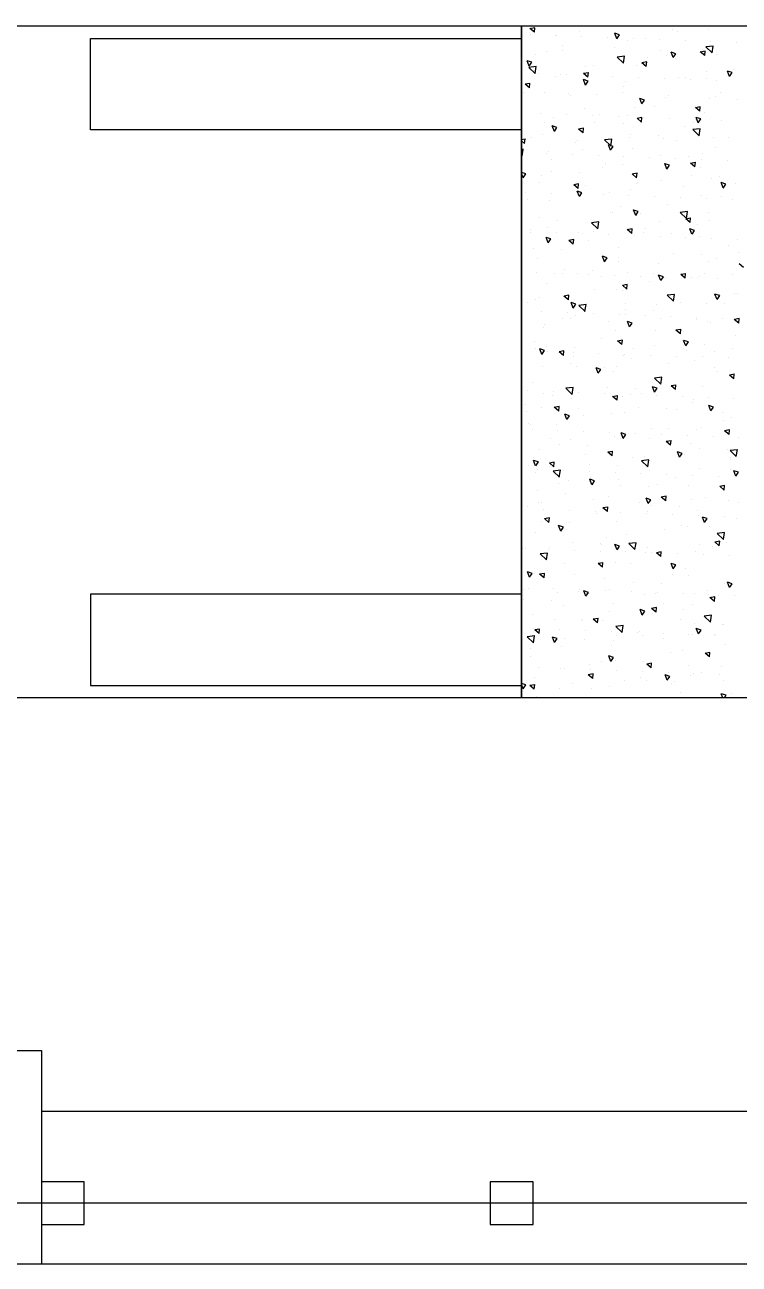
# Model space of a CAD drawing. Header units: metres. Extents: x 529718 to 530172, y 2673462 to 2673812.
# Drawn here: x 529938.264 to 529939.432, y 2673638.253 to 2673640.282 of the extents above; entities that cross this region are included whole.
import ezdxf

# ---------------------------------------------------------------- set-up
doc = ezdxf.new("R2010")
doc.units = ezdxf.units.M
doc.linetypes.add('PHANTOM', pattern=[63.5, 31.75, -6.35, 6.35, -6.35, 6.35, -6.35])
doc.layers.add('IDT', color=7, linetype='Continuous')

# ---------------------------------------------------------------- blocks, each defined once
blk = doc.blocks.new('IDT')
at = {"layer": 'IDT', "color": 8}
for p, q in [((25.902, 18.4101), (29.552, 18.4101)), ((29.552, 18.0601), (29.552, 18.4101)), ((29.552, 18.4101), (29.902, 18.4101)), ((28.7481, 18.3453), (28.7481, 18.2753)), ((28.8181, 18.3453), (28.7481, 18.3453)), ((28.8181, 18.2753), (28.8181, 18.3453)), ((29.4822, 18.3453), (29.4822, 18.2753)), ((29.5522, 18.3453), (29.4822, 18.3453)), ((29.5522, 18.2753), (29.5522, 18.3453)), ((28.7481, 18.2753), (28.8181, 18.2753)), ((29.4822, 18.2753), (29.5522, 18.2753)), ((25.902, 18.1601), (29.552, 18.1601)), ((29.902, 18.0601), (29.552, 18.0601)), ((27.267, 17.4829), (28.767, 17.4829)), ((28.767, 17.4829), (28.767, 16.3829)), ((28.767, 16.3829), (27.267, 16.3829))]:
    blk.add_line(p, q, dxfattribs=at)
at = {"layer": 'IDT', "color": 8, "linetype": 'PHANTOM', "ltscale": 0.25}
blk.add_line((25.6331, 18.3103), (33.7831, 18.3103), dxfattribs=at)
at = {"layer": 'IDT', "color": 8, "linetype": 'Continuous'}
for p, q in [((28.4233, 17.4754), (28.4233, 17.4754)), ((28.4352, 17.4829), (28.4325, 17.4788)), ((28.4325, 17.4788), (28.4401, 17.4762)), ((28.4376, 17.4829), (28.4402, 17.4762)), ((28.5074, 17.4739), (28.5074, 17.4739)), ((28.7423, 17.4815), (28.7423, 17.4815)), ((28.755, 17.4827), (28.755, 17.4827)), ((28.4374, 17.4548), (28.4374, 17.4548)), ((28.5171, 17.4566), (28.5171, 17.4566)), ((28.5224, 17.4597), (28.5224, 17.4597)), ((28.5288, 17.4542), (28.5246, 17.4479)), ((28.5289, 17.4542), (28.5323, 17.4453)), ((28.563, 17.455), (28.563, 17.455)), ((28.5982, 17.4545), (28.5982, 17.4545)), ((28.6227, 17.4649), (28.6227, 17.4649)), ((28.6505, 17.4514), (28.6499, 17.4438)), ((28.6505, 17.4514), (28.6578, 17.4453)), ((28.6527, 17.4684), (28.6527, 17.4684)), ((28.6832, 17.4593), (28.6832, 17.4593)), ((28.7046, 17.467), (28.7046, 17.467)), ((28.7461, 17.469), (28.7454, 17.4614)), ((28.7454, 17.4616), (28.7533, 17.463)), ((28.7461, 17.469), (28.7534, 17.4629)), ((28.7465, 17.4497), (28.7465, 17.4497)), ((28.759, 17.4541), (28.759, 17.4541)), ((28.7641, 17.4682), (28.7599, 17.4619)), ((28.7599, 17.4619), (28.767, 17.4595)), ((28.7642, 17.4682), (28.767, 17.4608)), ((28.44, 17.4314), (28.44, 17.4314)), ((28.4428, 17.4442), (28.4428, 17.4442)), ((28.4734, 17.442), (28.4734, 17.442)), ((28.4851, 17.4426), (28.4851, 17.4426)), ((28.4903, 17.4471), (28.4903, 17.4471)), ((28.4945, 17.4293), (28.4945, 17.4293)), ((28.5246, 17.4479), (28.5322, 17.4453)), ((28.5274, 17.4411), (28.5274, 17.4411)), ((28.555, 17.4338), (28.5543, 17.4262)), ((28.555, 17.4338), (28.5623, 17.4276)), ((28.5696, 17.4395), (28.5696, 17.4395)), ((28.5723, 17.4492), (28.5723, 17.4492)), ((28.6119, 17.438), (28.6119, 17.438)), ((28.6498, 17.4439), (28.6578, 17.4454)), ((28.6542, 17.4364), (28.6542, 17.4364)), ((28.6965, 17.4349), (28.6965, 17.4349)), ((28.7028, 17.435), (28.7028, 17.435)), ((28.7388, 17.4334), (28.7388, 17.4334)), ((28.4595, 17.4161), (28.4588, 17.4086)), ((28.4588, 17.4087), (28.4667, 17.4102)), ((28.4595, 17.4161), (28.4668, 17.41)), ((28.5543, 17.4263), (28.5623, 17.4278)), ((28.5672, 17.4232), (28.5672, 17.4232)), ((28.6131, 17.4216), (28.6131, 17.4216)), ((28.6209, 17.4233), (28.6167, 17.417)), ((28.6167, 17.417), (28.6243, 17.4144)), ((28.621, 17.4233), (28.6244, 17.4144)), ((28.6369, 17.4239), (28.6369, 17.4239)), ((28.6553, 17.4289), (28.6553, 17.4289)), ((28.7521, 17.4149), (28.7521, 17.4149)), ((28.4338, 17.3952), (28.4338, 17.3952)), ((28.5045, 17.4061), (28.5045, 17.4061)), ((28.5235, 17.4085), (28.5235, 17.4085)), ((28.6173, 17.3898), (28.6173, 17.3898)), ((28.6198, 17.3971), (28.6198, 17.3971)), ((28.7017, 17.3992), (28.7017, 17.3992)), ((28.713, 17.3924), (28.7088, 17.3861)), ((28.7131, 17.3924), (28.7165, 17.3835)), ((28.7472, 17.3928), (28.7455, 17.3815)), ((28.7472, 17.3928), (28.7575, 17.3829)), ((28.7528, 17.4016), (28.7528, 17.4016)), ((28.4501, 17.3808), (28.4501, 17.3808)), ((28.4509, 17.38), (28.4509, 17.38)), ((28.4777, 17.3784), (28.4734, 17.3721)), ((28.4734, 17.3721), (28.4811, 17.3695)), ((28.4777, 17.3784), (28.4812, 17.3695)), ((28.4875, 17.3793), (28.4875, 17.3793)), ((28.4932, 17.3785), (28.4932, 17.3785)), ((28.5351, 17.3856), (28.5351, 17.3856)), ((28.5355, 17.3769), (28.5355, 17.3769)), ((28.5694, 17.3814), (28.5694, 17.3814)), ((28.5736, 17.3751), (28.5736, 17.3751)), ((28.5778, 17.3754), (28.5778, 17.3754)), ((28.6025, 17.376), (28.6008, 17.3647)), ((28.6025, 17.3759), (28.6128, 17.366)), ((28.6109, 17.3804), (28.6109, 17.3804)), ((28.62, 17.3738), (28.62, 17.3738)), ((28.6623, 17.3723), (28.6623, 17.3723)), ((28.6632, 17.3882), (28.6632, 17.3882)), ((28.6959, 17.3853), (28.6959, 17.3853)), ((28.7046, 17.3708), (28.7046, 17.3708)), ((28.7088, 17.3861), (28.7164, 17.3835)), ((28.7381, 17.3779), (28.7374, 17.3703)), ((28.7374, 17.3705), (28.7454, 17.3719)), ((28.7381, 17.3779), (28.7454, 17.3718)), ((28.7454, 17.3815), (28.7575, 17.3829)), ((28.7469, 17.3692), (28.7469, 17.3692)), ((28.7663, 17.3739), (28.7663, 17.3739)), ((28.4371, 17.3636), (28.4371, 17.3636)), ((28.438, 17.3634), (28.438, 17.3634)), ((28.4578, 17.3591), (28.456, 17.3478)), ((28.456, 17.3478), (28.468, 17.3492)), ((28.4577, 17.3591), (28.468, 17.3492)), ((28.4839, 17.3617), (28.4839, 17.3617)), ((28.5072, 17.3552), (28.5072, 17.3552)), ((28.6007, 17.3647), (28.6128, 17.3661)), ((28.634, 17.3561), (28.634, 17.3561)), ((28.6426, 17.3603), (28.6419, 17.3527)), ((28.6419, 17.3529), (28.6498, 17.3543)), ((28.6426, 17.3603), (28.6499, 17.3542)), ((28.6674, 17.3564), (28.6674, 17.3564)), ((28.6681, 17.3548), (28.6681, 17.3548)), ((28.7133, 17.3548), (28.7133, 17.3548)), ((28.4881, 17.33), (28.4881, 17.33)), ((28.5017, 17.3383), (28.5017, 17.3383)), ((28.534, 17.3283), (28.534, 17.3283)), ((28.5463, 17.3352), (28.5543, 17.3367)), ((28.547, 17.3427), (28.5464, 17.3351)), ((28.547, 17.3427), (28.5543, 17.3365)), ((28.5698, 17.3475), (28.5655, 17.3412)), ((28.5655, 17.3412), (28.5732, 17.3386)), ((28.5698, 17.3475), (28.5732, 17.3386)), ((28.6169, 17.3293), (28.6169, 17.3293)), ((28.6236, 17.3417), (28.6236, 17.3417)), ((28.6989, 17.3314), (28.6989, 17.3314)), ((28.7492, 17.3471), (28.7492, 17.3471)), ((28.4182, 17.3156), (28.4182, 17.3156)), ((28.4444, 17.3153), (28.4444, 17.3153)), ((28.4515, 17.3251), (28.4508, 17.3175)), ((28.4508, 17.3176), (28.4588, 17.3191)), ((28.4515, 17.3251), (28.4588, 17.3189)), ((28.4605, 17.3141), (28.4605, 17.3141)), ((28.4846, 17.3115), (28.4846, 17.3115)), ((28.5027, 17.3125), (28.5027, 17.3125)), ((28.545, 17.311), (28.545, 17.311)), ((28.5478, 17.3116), (28.5478, 17.3116)), ((28.5666, 17.3136), (28.5666, 17.3136)), ((28.5873, 17.3094), (28.5873, 17.3094)), ((28.6296, 17.3079), (28.6296, 17.3079)), ((28.6619, 17.3166), (28.6576, 17.3103)), ((28.6576, 17.3103), (28.6653, 17.3077)), ((28.6619, 17.3166), (28.6653, 17.3077)), ((28.6737, 17.3083), (28.6737, 17.3083)), ((28.7087, 17.3112), (28.7087, 17.3112)), ((28.7175, 17.323), (28.7175, 17.323)), ((28.7634, 17.3214), (28.7634, 17.3214)), ((28.4266, 17.3026), (28.4223, 17.2963)), ((28.4223, 17.2963), (28.43, 17.2937)), ((28.4266, 17.3026), (28.43, 17.2937)), ((28.4343, 17.2958), (28.4343, 17.2958)), ((28.4628, 17.3067), (28.4628, 17.3067)), ((28.5382, 17.2965), (28.5382, 17.2965)), ((28.5841, 17.2949), (28.5841, 17.2949)), ((28.6236, 17.3063), (28.6236, 17.3063)), ((28.6311, 17.2883), (28.6311, 17.2883)), ((28.6718, 17.3063), (28.6718, 17.3063)), ((28.7141, 17.3048), (28.7141, 17.3048)), ((28.7564, 17.3032), (28.7564, 17.3032)), ((28.7634, 17.3061), (28.7634, 17.3061)), ((28.4945, 17.2819), (28.4945, 17.2819)), ((28.4988, 17.2705), (28.4988, 17.2705)), ((28.5187, 17.2717), (28.5144, 17.2654)), ((28.5187, 17.2717), (28.5221, 17.2628)), ((28.52, 17.2811), (28.52, 17.2811)), ((28.6346, 17.2692), (28.6339, 17.2616)), ((28.6346, 17.2692), (28.6419, 17.2631)), ((28.6808, 17.2808), (28.6808, 17.2808)), ((28.7238, 17.2749), (28.7238, 17.2749)), ((28.7294, 17.2794), (28.7374, 17.2808)), ((28.7301, 17.2868), (28.7295, 17.2792)), ((28.7301, 17.2868), (28.7374, 17.2807)), ((28.7464, 17.2793), (28.7464, 17.2793)), ((28.754, 17.2857), (28.7497, 17.2794)), ((28.7497, 17.2794), (28.7574, 17.2768)), ((28.754, 17.2857), (28.7574, 17.2768)), ((28.4271, 17.2504), (28.4271, 17.2504)), ((28.4694, 17.2488), (28.4694, 17.2488)), ((28.5117, 17.2473), (28.5117, 17.2473)), ((28.5144, 17.2654), (28.5221, 17.2628)), ((28.5391, 17.2516), (28.5384, 17.244)), ((28.5391, 17.2516), (28.5464, 17.2455)), ((28.5445, 17.2484), (28.5445, 17.2484)), ((28.5883, 17.2631), (28.5883, 17.2631)), ((28.6141, 17.2615), (28.6141, 17.2615)), ((28.6339, 17.2618), (28.6419, 17.2632)), ((28.6342, 17.2615), (28.6342, 17.2615)), ((28.696, 17.2636), (28.696, 17.2636)), ((28.7244, 17.246), (28.7365, 17.2474)), ((28.7262, 17.2573), (28.7245, 17.246)), ((28.7262, 17.2572), (28.7365, 17.2473)), ((28.4314, 17.228), (28.4314, 17.228)), ((28.4428, 17.2265), (28.4508, 17.228)), ((28.4435, 17.234), (28.4429, 17.2264)), ((28.4435, 17.234), (28.4508, 17.2278)), ((28.4549, 17.2351), (28.4549, 17.2351)), ((28.4755, 17.2326), (28.4755, 17.2326)), ((28.4817, 17.2437), (28.4817, 17.2437)), ((28.5384, 17.2441), (28.5463, 17.2456)), ((28.554, 17.2458), (28.554, 17.2458)), ((28.5606, 17.2375), (28.5606, 17.2375)), ((28.5637, 17.2458), (28.5637, 17.2458)), ((28.5815, 17.2404), (28.5797, 17.2291)), ((28.5797, 17.2291), (28.5917, 17.2305)), ((28.5814, 17.2404), (28.5917, 17.2305)), ((28.5962, 17.2442), (28.5962, 17.2442)), ((28.6107, 17.2408), (28.6065, 17.2345)), ((28.6065, 17.2345), (28.6142, 17.2319)), ((28.6108, 17.2408), (28.6142, 17.2319)), ((28.6363, 17.2323), (28.6363, 17.2323)), ((28.6384, 17.2297), (28.6384, 17.2297)), ((28.6385, 17.2427), (28.6385, 17.2427)), ((28.6808, 17.2411), (28.6808, 17.2411)), ((28.6843, 17.2281), (28.6843, 17.2281)), ((28.7214, 17.2371), (28.7214, 17.2371)), ((28.7231, 17.2396), (28.7231, 17.2396)), ((28.7606, 17.2383), (28.7606, 17.2383)), ((28.7653, 17.238), (28.7653, 17.238)), ((28.4349, 17.2123), (28.447, 17.2137)), ((28.4367, 17.2236), (28.435, 17.2123)), ((28.4367, 17.2236), (28.447, 17.2137)), ((28.5327, 17.2071), (28.5327, 17.2071)), ((28.5946, 17.215), (28.5946, 17.215)), ((28.6283, 17.2205), (28.6283, 17.2205)), ((28.6935, 17.2067), (28.6935, 17.2067)), ((28.7028, 17.2099), (28.6986, 17.2036)), ((28.7029, 17.2099), (28.7063, 17.201)), ((28.7435, 17.2115), (28.7435, 17.2115)), ((28.4154, 17.1886), (28.4154, 17.1886)), ((28.4353, 17.1862), (28.4353, 17.1862)), ((28.4591, 17.2033), (28.4591, 17.2033)), ((28.4675, 17.1959), (28.4633, 17.1896)), ((28.4633, 17.1896), (28.4709, 17.187)), ((28.4676, 17.1959), (28.471, 17.187)), ((28.4959, 17.2027), (28.4959, 17.2027)), ((28.505, 17.2016), (28.505, 17.2016)), ((28.6112, 17.1937), (28.6112, 17.1937)), ((28.6885, 17.1963), (28.6885, 17.1963)), ((28.6932, 17.1958), (28.6932, 17.1958)), ((28.6986, 17.2036), (28.7063, 17.201)), ((28.7222, 17.1957), (28.7215, 17.1881)), ((28.7215, 17.1883), (28.7294, 17.1898)), ((28.7222, 17.1957), (28.7295, 17.1896)), ((28.7344, 17.1947), (28.7344, 17.1947)), ((28.4775, 17.1847), (28.4775, 17.1847)), ((28.4789, 17.176), (28.4789, 17.176)), ((28.5092, 17.1699), (28.5092, 17.1699)), ((28.5198, 17.1832), (28.5198, 17.1832)), ((28.5551, 17.1682), (28.5551, 17.1682)), ((28.5608, 17.178), (28.5608, 17.178)), ((28.5621, 17.1816), (28.5621, 17.1816)), ((28.6044, 17.1801), (28.6044, 17.1801)), ((28.6259, 17.1707), (28.6339, 17.1721)), ((28.6266, 17.1781), (28.626, 17.1705)), ((28.6266, 17.1781), (28.6339, 17.172)), ((28.6447, 17.1816), (28.6447, 17.1816)), ((28.6466, 17.1785), (28.6466, 17.1785)), ((28.6889, 17.177), (28.6889, 17.177)), ((28.7312, 17.1754), (28.7312, 17.1754)), ((28.7577, 17.1705), (28.7577, 17.1705)), ((28.4124, 17.1638), (28.4124, 17.1638)), ((28.4285, 17.1602), (28.4285, 17.1602)), ((28.4654, 17.1552), (28.4654, 17.1552)), ((28.4882, 17.1586), (28.4882, 17.1586)), ((28.5311, 17.1605), (28.5304, 17.1529)), ((28.5304, 17.153), (28.5384, 17.1545)), ((28.5311, 17.1605), (28.5384, 17.1544)), ((28.5596, 17.165), (28.5554, 17.1587)), ((28.5554, 17.1587), (28.563, 17.1561)), ((28.5597, 17.165), (28.5631, 17.1561)), ((28.5733, 17.1634), (28.5733, 17.1634)), ((28.6254, 17.1527), (28.6254, 17.1527)), ((28.649, 17.1582), (28.649, 17.1582)), ((28.6948, 17.1482), (28.6948, 17.1482)), ((28.7341, 17.1631), (28.7341, 17.1631)), ((28.7386, 17.1629), (28.7386, 17.1629)), ((28.4356, 17.1429), (28.4349, 17.1353)), ((28.4349, 17.1354), (28.4428, 17.1369)), ((28.4356, 17.1429), (28.4429, 17.1367)), ((28.4931, 17.1349), (28.4931, 17.1349)), ((28.5454, 17.133), (28.5454, 17.133)), ((28.5593, 17.1364), (28.5593, 17.1364)), ((28.6052, 17.1348), (28.6052, 17.1348)), ((28.6083, 17.126), (28.6083, 17.126)), ((28.6517, 17.1341), (28.6474, 17.1278)), ((28.6474, 17.1278), (28.6551, 17.1252)), ((28.6518, 17.1341), (28.6552, 17.1252)), ((28.6903, 17.128), (28.6903, 17.128)), ((28.7062, 17.1326), (28.7062, 17.1326)), ((28.7407, 17.1438), (28.7407, 17.1438)), ((28.4164, 17.1201), (28.4121, 17.1138)), ((28.4121, 17.1138), (28.4198, 17.1112)), ((28.4164, 17.1201), (28.4199, 17.1112)), ((28.4259, 17.1084), (28.4259, 17.1084)), ((28.4448, 17.1203), (28.4448, 17.1203)), ((28.476, 17.1082), (28.476, 17.1082)), ((28.4871, 17.1187), (28.4871, 17.1187)), ((28.5155, 17.1218), (28.5155, 17.1218)), ((28.5293, 17.1172), (28.5293, 17.1172)), ((28.558, 17.1102), (28.558, 17.1102)), ((28.5605, 17.1049), (28.5587, 17.0936)), ((28.5604, 17.1049), (28.5707, 17.095)), ((28.5716, 17.1157), (28.5716, 17.1157)), ((28.6139, 17.1141), (28.6139, 17.1141)), ((28.6562, 17.1126), (28.6562, 17.1126)), ((28.6984, 17.111), (28.6984, 17.111)), ((28.7052, 17.1217), (28.7034, 17.1104)), ((28.7034, 17.1104), (28.7155, 17.1118)), ((28.7051, 17.1217), (28.7155, 17.1118)), ((28.7142, 17.1046), (28.7135, 17.097)), ((28.7142, 17.1046), (28.7215, 17.0985)), ((28.7407, 17.1095), (28.7407, 17.1095)), ((28.7449, 17.1148), (28.7449, 17.1148)), ((28.4157, 17.088), (28.414, 17.0767)), ((28.4157, 17.088), (28.426, 17.0781)), ((28.4252, 17.0897), (28.4252, 17.0897)), ((28.4257, 17.0924), (28.4257, 17.0924)), ((28.5009, 17.0845), (28.5009, 17.0845)), ((28.5085, 17.0892), (28.5042, 17.0829)), ((28.5085, 17.0892), (28.5119, 17.0803)), ((28.5587, 17.0936), (28.5707, 17.095)), ((28.5656, 17.0883), (28.5656, 17.0883)), ((28.586, 17.0894), (28.586, 17.0894)), ((28.6094, 17.103), (28.6094, 17.103)), ((28.6187, 17.087), (28.618, 17.0794)), ((28.6187, 17.087), (28.626, 17.0809)), ((28.6225, 17.0849), (28.6225, 17.0849)), ((28.6553, 17.1014), (28.6553, 17.1014)), ((28.7135, 17.0972), (28.7215, 17.0987)), ((28.7438, 17.1032), (28.7395, 17.0969)), ((28.7395, 17.0969), (28.7472, 17.0943)), ((28.7439, 17.1032), (28.7473, 17.0943)), ((28.7468, 17.089), (28.7468, 17.089)), ((28.7548, 17.1027), (28.7548, 17.1027)), ((28.4139, 17.0768), (28.426, 17.0782)), ((28.4301, 17.0766), (28.4301, 17.0766)), ((28.476, 17.075), (28.476, 17.075)), ((28.4902, 17.0671), (28.4902, 17.0671)), ((28.5042, 17.0829), (28.5119, 17.0803)), ((28.5231, 17.0694), (28.5225, 17.0618)), ((28.5231, 17.0694), (28.5304, 17.0633)), ((28.618, 17.0796), (28.6259, 17.081)), ((28.6595, 17.0696), (28.6595, 17.0696)), ((28.6618, 17.0841), (28.6618, 17.0841)), ((28.7054, 17.068), (28.7054, 17.068)), ((28.7378, 17.076), (28.7378, 17.076)), ((28.4114, 17.0566), (28.4114, 17.0566)), ((28.4276, 17.0518), (28.4269, 17.0442)), ((28.4269, 17.0443), (28.4349, 17.0458)), ((28.4276, 17.0518), (28.4349, 17.0457)), ((28.4537, 17.0551), (28.4537, 17.0551)), ((28.496, 17.0535), (28.496, 17.0535)), ((28.5224, 17.062), (28.5304, 17.0634)), ((28.5383, 17.052), (28.5383, 17.052)), ((28.5581, 17.0589), (28.5581, 17.0589)), ((28.5806, 17.0504), (28.5806, 17.0504)), ((28.6006, 17.0583), (28.5963, 17.052)), ((28.5963, 17.052), (28.604, 17.0494)), ((28.6006, 17.0583), (28.604, 17.0494)), ((28.6055, 17.0582), (28.6055, 17.0582)), ((28.6157, 17.0549), (28.6157, 17.0549)), ((28.6228, 17.0489), (28.6228, 17.0489)), ((28.6651, 17.0474), (28.6651, 17.0474)), ((28.6874, 17.0602), (28.6874, 17.0602)), ((28.7074, 17.0458), (28.7074, 17.0458)), ((28.7189, 17.0586), (28.7189, 17.0586)), ((28.7497, 17.0443), (28.7497, 17.0443)), ((28.4228, 17.0246), (28.4228, 17.0246)), ((28.4364, 17.0285), (28.4364, 17.0285)), ((28.4732, 17.0404), (28.4732, 17.0404)), ((28.4802, 17.0432), (28.4802, 17.0432)), ((28.5261, 17.0416), (28.5261, 17.0416)), ((28.5551, 17.0424), (28.5551, 17.0424)), ((28.6927, 17.0274), (28.6884, 17.0211)), ((28.6927, 17.0274), (28.6961, 17.0185)), ((28.7096, 17.0362), (28.7096, 17.0362)), ((28.752, 17.0349), (28.752, 17.0349)), ((28.7555, 17.0346), (28.7555, 17.0346)), ((28.4379, 17.0157), (28.4379, 17.0157)), ((28.4574, 17.0134), (28.4531, 17.0071)), ((28.4531, 17.0071), (28.4608, 17.0045)), ((28.4574, 17.0134), (28.4608, 17.0045)), ((28.5137, 17.0104), (28.5137, 17.0104)), ((28.5303, 17.0098), (28.5303, 17.0098)), ((28.5762, 17.0081), (28.5762, 17.0081)), ((28.5987, 17.0153), (28.5987, 17.0153)), ((28.6197, 17.0171), (28.6197, 17.0171)), ((28.6658, 17.0215), (28.6658, 17.0215)), ((28.6745, 17.0101), (28.6745, 17.0101)), ((28.6884, 17.0211), (28.6961, 17.0185)), ((28.7062, 17.0135), (28.7055, 17.006)), ((28.7055, 17.0061), (28.7135, 17.0076)), ((28.7062, 17.0135), (28.7135, 17.0074)), ((28.7349, 17.0082), (28.7349, 17.0082)), ((28.7595, 17.0149), (28.7595, 17.0149)), ((28.4196, 16.9925), (28.4196, 16.9925)), ((28.4619, 16.9909), (28.4619, 16.9909)), ((28.4865, 16.9951), (28.4865, 16.9951)), ((28.4873, 16.9993), (28.4873, 16.9993)), ((28.5041, 16.9894), (28.5041, 16.9894)), ((28.5464, 16.9878), (28.5464, 16.9878)), ((28.5708, 16.9849), (28.5708, 16.9849)), ((28.5887, 16.9863), (28.5887, 16.9863)), ((28.6026, 16.9904), (28.6026, 16.9904)), ((28.6107, 16.9959), (28.61, 16.9883)), ((28.61, 16.9885), (28.618, 16.99)), ((28.6107, 16.9959), (28.618, 16.9898)), ((28.631, 16.9848), (28.631, 16.9848)), ((28.6732, 16.9832), (28.6732, 16.9832)), ((28.6842, 16.9862), (28.6824, 16.9749)), ((28.6841, 16.9862), (28.6944, 16.9763)), ((28.6846, 16.9924), (28.6846, 16.9924)), ((28.7159, 16.9881), (28.7159, 16.9881)), ((28.7316, 16.9845), (28.7316, 16.9845)), ((28.7597, 17.0028), (28.7597, 17.0028)), ((28.4703, 16.9726), (28.4703, 16.9726)), ((28.5152, 16.9783), (28.5145, 16.9707)), ((28.5145, 16.9709), (28.5224, 16.9723)), ((28.5152, 16.9783), (28.5225, 16.9722)), ((28.5394, 16.9693), (28.5377, 16.958)), ((28.5394, 16.9693), (28.5497, 16.9594)), ((28.5494, 16.9825), (28.5452, 16.9762)), ((28.5452, 16.9762), (28.5529, 16.9736)), ((28.5495, 16.9825), (28.5529, 16.9736)), ((28.5522, 16.9746), (28.5522, 16.9746)), ((28.5804, 16.9763), (28.5804, 16.9763)), ((28.6263, 16.9747), (28.6263, 16.9747)), ((28.6824, 16.9749), (28.6944, 16.9763)), ((28.7155, 16.9817), (28.7155, 16.9817)), ((28.7491, 16.9671), (28.7491, 16.9671)), ((28.7578, 16.9801), (28.7578, 16.9801)), ((28.4189, 16.9532), (28.4269, 16.9547)), ((28.4196, 16.9607), (28.419, 16.9531)), ((28.4196, 16.9607), (28.4269, 16.9546)), ((28.4199, 16.9568), (28.4199, 16.9568)), ((28.447, 16.9483), (28.447, 16.9483)), ((28.5366, 16.9617), (28.5366, 16.9617)), ((28.5376, 16.9581), (28.5497, 16.9595)), ((28.6168, 16.9493), (28.6168, 16.9493)), ((28.6305, 16.9429), (28.6305, 16.9429)), ((28.6415, 16.9516), (28.6373, 16.9453)), ((28.6373, 16.9453), (28.645, 16.9427)), ((28.6416, 16.9516), (28.645, 16.9427)), ((28.766, 16.9547), (28.766, 16.9547)), ((28.4291, 16.9265), (28.4291, 16.9265)), ((28.4506, 16.9416), (28.4506, 16.9416)), ((28.4714, 16.925), (28.4714, 16.925)), ((28.4845, 16.9315), (28.4845, 16.9315)), ((28.5137, 16.9234), (28.5137, 16.9234)), ((28.5264, 16.9364), (28.5264, 16.9364)), ((28.5867, 16.9282), (28.5867, 16.9282)), ((28.5997, 16.9226), (28.5997, 16.9226)), ((28.6114, 16.9412), (28.6114, 16.9412)), ((28.6764, 16.9413), (28.6764, 16.9413)), ((28.6817, 16.9246), (28.6817, 16.9246)), ((28.6872, 16.936), (28.6872, 16.936)), ((28.6982, 16.9225), (28.6976, 16.9149)), ((28.6982, 16.9225), (28.7055, 16.9163)), ((28.7321, 16.9404), (28.7321, 16.9404)), ((28.4227, 16.9112), (28.4227, 16.9112)), ((28.4512, 16.9165), (28.4512, 16.9165)), ((28.4674, 16.9048), (28.4674, 16.9048)), ((28.4983, 16.9067), (28.4941, 16.9004)), ((28.4971, 16.9149), (28.4971, 16.9149)), ((28.4984, 16.9067), (28.5018, 16.8978)), ((28.5494, 16.9068), (28.5494, 16.9068)), ((28.5559, 16.9219), (28.5559, 16.9219)), ((28.5835, 16.9108), (28.5835, 16.9108)), ((28.5982, 16.9203), (28.5982, 16.9203)), ((28.6027, 16.9048), (28.6021, 16.8972)), ((28.6027, 16.9048), (28.61, 16.8987)), ((28.6405, 16.9188), (28.6405, 16.9188)), ((28.6805, 16.9095), (28.6805, 16.9095)), ((28.6828, 16.9172), (28.6828, 16.9172)), ((28.6976, 16.915), (28.7055, 16.9165)), ((28.725, 16.9157), (28.725, 16.9157)), ((28.7265, 16.9079), (28.7265, 16.9079)), ((28.7336, 16.9207), (28.7294, 16.9144)), ((28.7294, 16.9144), (28.737, 16.9118)), ((28.7337, 16.9207), (28.7371, 16.9118)), ((28.7443, 16.9104), (28.7443, 16.9104)), ((28.4171, 16.889), (28.4171, 16.889)), ((28.4941, 16.9004), (28.5017, 16.8978)), ((28.5013, 16.8831), (28.5013, 16.8831)), ((28.5072, 16.8872), (28.5065, 16.8796)), ((28.5072, 16.8872), (28.5145, 16.8811)), ((28.5472, 16.8815), (28.5472, 16.8815)), ((28.602, 16.8974), (28.61, 16.8989)), ((28.6139, 16.8815), (28.6139, 16.8815)), ((28.6368, 16.8948), (28.6368, 16.8948)), ((28.7463, 16.8993), (28.7463, 16.8993)), ((28.4117, 16.8696), (28.411, 16.862)), ((28.411, 16.8621), (28.4189, 16.8636)), ((28.4117, 16.8696), (28.419, 16.8635)), ((28.438, 16.8613), (28.438, 16.8613)), ((28.4575, 16.8684), (28.4575, 16.8684)), ((28.4633, 16.8676), (28.4633, 16.8676)), ((28.4816, 16.8638), (28.4816, 16.8638)), ((28.5065, 16.8798), (28.5145, 16.8812)), ((28.5391, 16.8623), (28.5391, 16.8623)), ((28.5904, 16.8758), (28.5861, 16.8695)), ((28.5861, 16.8695), (28.5938, 16.8669)), ((28.5905, 16.8758), (28.5939, 16.8669)), ((28.6241, 16.8672), (28.6241, 16.8672)), ((28.6869, 16.8614), (28.6869, 16.8614)), ((28.6999, 16.8619), (28.6999, 16.8619)), ((28.7292, 16.8726), (28.7292, 16.8726)), ((28.7306, 16.8761), (28.7306, 16.8761)), ((28.4803, 16.8598), (28.4803, 16.8598)), ((28.5226, 16.8582), (28.5226, 16.8582)), ((28.5514, 16.8497), (28.5514, 16.8497)), ((28.5649, 16.8567), (28.5649, 16.8567)), ((28.5969, 16.8548), (28.5969, 16.8548)), ((28.5973, 16.848), (28.5973, 16.848)), ((28.6071, 16.8551), (28.6071, 16.8551)), ((28.6494, 16.8536), (28.6494, 16.8536)), ((28.6632, 16.8506), (28.6614, 16.8393)), ((28.6631, 16.8506), (28.6734, 16.8407)), ((28.6825, 16.8449), (28.6782, 16.8386)), ((28.6788, 16.8568), (28.6788, 16.8568)), ((28.6825, 16.8448), (28.686, 16.836)), ((28.6917, 16.852), (28.6917, 16.852)), ((28.734, 16.8505), (28.734, 16.8505)), ((28.4142, 16.8212), (28.4142, 16.8212)), ((28.418, 16.8216), (28.418, 16.8216)), ((28.4354, 16.8371), (28.4354, 16.8371)), ((28.4472, 16.8309), (28.4429, 16.8245)), ((28.4429, 16.8245), (28.4506, 16.822)), ((28.4472, 16.8308), (28.4506, 16.822)), ((28.4646, 16.837), (28.4646, 16.837)), ((28.5076, 16.835), (28.5076, 16.835)), ((28.5166, 16.8225), (28.5287, 16.8239)), ((28.5184, 16.8338), (28.5167, 16.8225)), ((28.5184, 16.8338), (28.5287, 16.8239)), ((28.5465, 16.839), (28.5465, 16.839)), ((28.5962, 16.8367), (28.5962, 16.8367)), ((28.6613, 16.8393), (28.6734, 16.8408)), ((28.6782, 16.8386), (28.6859, 16.836)), ((28.6903, 16.8314), (28.6896, 16.8238)), ((28.6896, 16.8239), (28.6975, 16.8254)), ((28.6903, 16.8314), (28.6976, 16.8252)), ((28.737, 16.828), (28.737, 16.828)), ((28.7434, 16.8316), (28.7434, 16.8316)), ((28.7571, 16.8364), (28.7571, 16.8364)), ((28.5577, 16.8016), (28.5577, 16.8016)), ((28.5947, 16.8137), (28.5941, 16.8061)), ((28.5941, 16.8063), (28.602, 16.8078)), ((28.5947, 16.8137), (28.602, 16.8076)), ((28.6014, 16.8162), (28.6014, 16.8162)), ((28.6111, 16.8138), (28.6111, 16.8138)), ((28.6474, 16.8146), (28.6474, 16.8146)), ((28.7263, 16.8048), (28.7263, 16.8048)), ((28.4222, 16.7898), (28.4222, 16.7898)), ((28.4462, 16.7972), (28.4462, 16.7972)), ((28.4681, 16.7882), (28.4681, 16.7882)), ((28.476, 16.7935), (28.476, 16.7935)), ((28.4788, 16.796), (28.4788, 16.796)), ((28.4884, 16.7956), (28.4884, 16.7956)), ((28.4985, 16.7887), (28.5065, 16.7901)), ((28.4992, 16.7961), (28.4986, 16.7885)), ((28.4992, 16.7961), (28.5065, 16.79)), ((28.5307, 16.7941), (28.5307, 16.7941)), ((28.5393, 16.8), (28.535, 16.7936)), ((28.535, 16.7936), (28.5427, 16.7911)), ((28.5393, 16.7999), (28.5427, 16.7911)), ((28.5518, 16.7882), (28.5518, 16.7882)), ((28.573, 16.7925), (28.573, 16.7925)), ((28.594, 16.787), (28.594, 16.787)), ((28.6153, 16.791), (28.6153, 16.791)), ((28.6368, 16.7931), (28.6368, 16.7931)), ((28.6515, 16.7828), (28.6515, 16.7828)), ((28.6576, 16.7894), (28.6576, 16.7894)), ((28.676, 16.789), (28.676, 16.789)), ((28.6974, 16.7812), (28.6974, 16.7812)), ((28.6998, 16.7879), (28.6998, 16.7879)), ((28.7126, 16.7879), (28.7126, 16.7879)), ((28.7421, 16.7863), (28.7421, 16.7863)), ((28.4037, 16.7785), (28.411, 16.7724)), ((28.4481, 16.7631), (28.4481, 16.7631)), ((28.4617, 16.7692), (28.4617, 16.7692)), ((28.5437, 16.7712), (28.5437, 16.7712)), ((28.6078, 16.7681), (28.6078, 16.7681)), ((28.6089, 16.7627), (28.6089, 16.7627)), ((28.6314, 16.7691), (28.6271, 16.7627)), ((28.6271, 16.7627), (28.6348, 16.7602)), ((28.6314, 16.769), (28.6348, 16.7602)), ((28.7405, 16.7638), (28.7405, 16.7638)), ((28.4113, 16.7534), (28.4113, 16.7534)), ((28.4285, 16.7417), (28.4285, 16.7417)), ((28.4723, 16.7564), (28.4723, 16.7564)), ((28.5182, 16.7548), (28.5182, 16.7548)), ((28.6082, 16.746), (28.6082, 16.746)), ((28.6823, 16.7403), (28.6816, 16.7327)), ((28.6823, 16.7403), (28.6896, 16.7341)), ((28.7016, 16.7494), (28.7016, 16.7494)), ((28.7475, 16.7478), (28.7475, 16.7478)), ((28.4134, 16.7327), (28.4134, 16.7327)), ((28.4557, 16.7312), (28.4557, 16.7312)), ((28.4759, 16.7282), (28.4759, 16.7282)), ((28.4881, 16.7242), (28.4839, 16.7178)), ((28.4882, 16.7241), (28.4916, 16.7152)), ((28.4887, 16.7194), (28.4887, 16.7194)), ((28.498, 16.7296), (28.498, 16.7296)), ((28.5223, 16.723), (28.5223, 16.723)), ((28.5402, 16.7281), (28.5402, 16.7281)), ((28.5682, 16.7214), (28.5682, 16.7214)), ((28.5825, 16.7266), (28.5825, 16.7266)), ((28.5868, 16.7226), (28.5861, 16.7151)), ((28.5868, 16.7226), (28.5941, 16.7165)), ((28.5911, 16.7192), (28.5911, 16.7192)), ((28.6248, 16.725), (28.6248, 16.725)), ((28.6579, 16.7347), (28.6579, 16.7347)), ((28.6671, 16.7235), (28.6671, 16.7235)), ((28.6731, 16.7212), (28.6731, 16.7212)), ((28.6816, 16.7328), (28.6896, 16.7343)), ((28.7094, 16.7219), (28.7094, 16.7219)), ((28.7235, 16.7382), (28.7192, 16.7318)), ((28.7192, 16.7318), (28.7269, 16.7293)), ((28.7235, 16.7381), (28.7269, 16.7292)), ((28.7235, 16.737), (28.7235, 16.737)), ((28.7516, 16.7204), (28.7516, 16.7204)), ((28.4588, 16.7014), (28.4588, 16.7014)), ((28.4786, 16.7083), (28.4786, 16.7083)), ((28.4839, 16.7178), (28.4916, 16.7153)), ((28.4912, 16.705), (28.4906, 16.6974)), ((28.4906, 16.6976), (28.4985, 16.6991)), ((28.4913, 16.705), (28.4985, 16.6989)), ((28.5408, 16.7034), (28.5408, 16.7034)), ((28.5645, 16.7142), (28.5645, 16.7142)), ((28.5861, 16.7152), (28.594, 16.7167)), ((28.6403, 16.7038), (28.6524, 16.7052)), ((28.6421, 16.7151), (28.6404, 16.7038)), ((28.6421, 16.7151), (28.6524, 16.7052)), ((28.6495, 16.7191), (28.6495, 16.7191)), ((28.708, 16.7013), (28.708, 16.7013)), ((28.7253, 16.7138), (28.7253, 16.7138)), ((28.7517, 16.716), (28.7517, 16.716)), ((28.4608, 16.689), (28.4608, 16.689)), ((28.4974, 16.6983), (28.4956, 16.687)), ((28.4956, 16.687), (28.5077, 16.6884)), ((28.4973, 16.6982), (28.5077, 16.6883)), ((28.5724, 16.6896), (28.5724, 16.6896)), ((28.5802, 16.6933), (28.576, 16.6869)), ((28.576, 16.6869), (28.5836, 16.6844)), ((28.5803, 16.6932), (28.5837, 16.6843)), ((28.6183, 16.6879), (28.6183, 16.6879)), ((28.6217, 16.6886), (28.6217, 16.6886)), ((28.7377, 16.696), (28.7377, 16.696)), ((28.4224, 16.6675), (28.4224, 16.6675)), ((28.4391, 16.6615), (28.4391, 16.6615)), ((28.4646, 16.666), (28.4646, 16.666)), ((28.473, 16.6604), (28.473, 16.6604)), ((28.5069, 16.6644), (28.5069, 16.6644)), ((28.5287, 16.6749), (28.5287, 16.6749)), ((28.5492, 16.6629), (28.5492, 16.6629)), ((28.5915, 16.6614), (28.5915, 16.6614)), ((28.6053, 16.6782), (28.6053, 16.6782)), ((28.6337, 16.6598), (28.6337, 16.6598)), ((28.6723, 16.6624), (28.6681, 16.656)), ((28.6724, 16.6623), (28.6758, 16.6534)), ((28.676, 16.6583), (28.676, 16.6583)), ((28.7206, 16.6692), (28.7206, 16.6692)), ((28.758, 16.6679), (28.758, 16.6679)), ((28.4164, 16.6405), (28.4164, 16.6405)), ((28.437, 16.6484), (28.4327, 16.642)), ((28.4327, 16.642), (28.4404, 16.6395)), ((28.4371, 16.6483), (28.4405, 16.6394)), ((28.5014, 16.6454), (28.5014, 16.6454)), ((28.5772, 16.6401), (28.5772, 16.6401)), ((28.5788, 16.6415), (28.5788, 16.6415)), ((28.5883, 16.6514), (28.5883, 16.6514)), ((28.6225, 16.6561), (28.6225, 16.6561)), ((28.6623, 16.645), (28.6623, 16.645)), ((28.6681, 16.656), (28.6757, 16.6535)), ((28.6684, 16.6545), (28.6684, 16.6545)), ((28.6702, 16.6534), (28.6702, 16.6534)), ((28.6736, 16.6417), (28.6816, 16.6432)), ((28.6743, 16.6492), (28.6737, 16.6416)), ((28.6743, 16.6492), (28.6816, 16.6431)), ((28.7183, 16.6567), (28.7183, 16.6567)), ((28.738, 16.6397), (28.738, 16.6397)), ((28.7606, 16.6552), (28.7606, 16.6552)), ((28.4432, 16.6297), (28.4432, 16.6297)), ((28.456, 16.6336), (28.456, 16.6336)), ((28.4891, 16.6281), (28.4891, 16.6281)), ((28.5379, 16.6356), (28.5379, 16.6356)), ((28.5788, 16.6316), (28.5781, 16.624)), ((28.5781, 16.6241), (28.5861, 16.6256)), ((28.5788, 16.6316), (28.5861, 16.6254)), ((28.6726, 16.6227), (28.6726, 16.6227)), ((28.7185, 16.6211), (28.7185, 16.6211)), ((28.7348, 16.6282), (28.7348, 16.6282)), ((28.7644, 16.6315), (28.7602, 16.6251)), ((28.7602, 16.6251), (28.767, 16.6228)), ((28.7645, 16.6314), (28.767, 16.6248)), ((28.4305, 16.6034), (28.4305, 16.6034)), ((28.4728, 16.6018), (28.4728, 16.6018)), ((28.4736, 16.6149), (28.4736, 16.6149)), ((28.4833, 16.6139), (28.4826, 16.6063)), ((28.4826, 16.6065), (28.4905, 16.608)), ((28.4833, 16.6139), (28.4906, 16.6078)), ((28.515, 16.6003), (28.515, 16.6003)), ((28.5291, 16.6175), (28.5248, 16.6111)), ((28.5248, 16.6111), (28.5325, 16.6086)), ((28.5292, 16.6174), (28.5326, 16.6085)), ((28.5573, 16.5987), (28.5573, 16.5987)), ((28.6025, 16.6104), (28.6025, 16.6104)), ((28.6289, 16.6081), (28.6289, 16.6081)), ((28.6344, 16.6146), (28.6344, 16.6146)), ((28.7177, 16.6014), (28.7177, 16.6014)), ((28.4496, 16.5816), (28.4496, 16.5816)), ((28.4702, 16.5926), (28.4702, 16.5926)), ((28.4933, 16.5963), (28.4933, 16.5963)), ((28.5392, 16.5947), (28.5392, 16.5947)), ((28.5854, 16.5836), (28.5854, 16.5836)), ((28.5996, 16.5972), (28.5996, 16.5972)), ((28.6212, 16.5865), (28.6169, 16.5802)), ((28.6169, 16.5802), (28.6246, 16.5777)), ((28.6211, 16.5796), (28.6194, 16.5683)), ((28.6211, 16.5795), (28.6314, 16.5696)), ((28.6212, 16.5865), (28.6247, 16.5776)), ((28.6419, 16.5957), (28.6419, 16.5957)), ((28.6674, 16.5856), (28.6674, 16.5856)), ((28.6841, 16.5941), (28.6841, 16.5941)), ((28.7227, 16.5893), (28.7227, 16.5893)), ((28.7264, 16.5926), (28.7264, 16.5926)), ((28.764, 16.5851), (28.767, 16.5855)), ((28.7658, 16.5964), (28.7641, 16.5851)), ((28.7658, 16.5964), (28.767, 16.5952)), ((28.4291, 16.5664), (28.4291, 16.5664)), ((28.4531, 16.5658), (28.4531, 16.5658)), ((28.4764, 16.5627), (28.4746, 16.5514)), ((28.4763, 16.5627), (28.4866, 16.5528)), ((28.5142, 16.5713), (28.5142, 16.5713)), ((28.5351, 16.5678), (28.5351, 16.5678)), ((28.5434, 16.5629), (28.5434, 16.5629)), ((28.5893, 16.5613), (28.5893, 16.5613)), ((28.5899, 16.5661), (28.5899, 16.5661)), ((28.6193, 16.5683), (28.6314, 16.5697)), ((28.6664, 16.5581), (28.6657, 16.5505)), ((28.6664, 16.5581), (28.6737, 16.552)), ((28.675, 16.5709), (28.675, 16.5709)), ((28.6789, 16.5746), (28.6789, 16.5746)), ((28.7319, 16.5604), (28.7319, 16.5604)), ((28.7508, 16.5657), (28.7508, 16.5657)), ((28.7619, 16.5757), (28.7612, 16.5681)), ((28.7612, 16.5683), (28.767, 16.5693)), ((28.7619, 16.5757), (28.767, 16.5714)), ((28.44, 16.5374), (28.44, 16.5374)), ((28.478, 16.5416), (28.4737, 16.5353)), ((28.4746, 16.5514), (28.4866, 16.5528)), ((28.478, 16.5416), (28.4814, 16.5327)), ((28.4863, 16.5409), (28.4863, 16.5409)), ((28.4997, 16.5482), (28.4997, 16.5482)), ((28.5708, 16.5405), (28.5702, 16.5329)), ((28.5708, 16.5405), (28.5781, 16.5343)), ((28.5996, 16.5426), (28.5996, 16.5426)), ((28.6471, 16.5405), (28.6471, 16.5405)), ((28.6657, 16.5506), (28.6736, 16.5521)), ((28.7133, 16.5556), (28.709, 16.5493)), ((28.709, 16.5493), (28.7167, 16.5468)), ((28.7133, 16.5556), (28.7168, 16.5467)), ((28.729, 16.5412), (28.729, 16.5412)), ((28.4673, 16.5248), (28.4673, 16.5248)), ((28.4737, 16.5353), (28.4814, 16.5328)), ((28.4753, 16.5228), (28.4746, 16.5153)), ((28.4746, 16.5154), (28.4826, 16.5169)), ((28.4753, 16.5228), (28.4826, 16.5167)), ((28.4823, 16.5359), (28.4823, 16.5359)), ((28.5246, 16.5343), (28.5246, 16.5343)), ((28.5668, 16.5328), (28.5668, 16.5328)), ((28.5701, 16.533), (28.5781, 16.5345)), ((28.5935, 16.5295), (28.5935, 16.5295)), ((28.6091, 16.5312), (28.6091, 16.5312)), ((28.6394, 16.5278), (28.6394, 16.5278)), ((28.6514, 16.5297), (28.6514, 16.5297)), ((28.6645, 16.5178), (28.6645, 16.5178)), ((28.6937, 16.5282), (28.6937, 16.5282)), ((28.7149, 16.5336), (28.7149, 16.5336)), ((28.7359, 16.5266), (28.7359, 16.5266)), ((28.4142, 16.503), (28.4142, 16.503)), ((28.4502, 16.498), (28.4502, 16.498)), ((28.4601, 16.5014), (28.4601, 16.5014)), ((28.5269, 16.4972), (28.5269, 16.4972)), ((28.5322, 16.5), (28.5322, 16.5)), ((28.5498, 16.5148), (28.5498, 16.5148)), ((28.5701, 16.5107), (28.5658, 16.5044)), ((28.5658, 16.5044), (28.5735, 16.5019)), ((28.5701, 16.5107), (28.5735, 16.5018)), ((28.5826, 16.5158), (28.5826, 16.5158)), ((28.6436, 16.4961), (28.6436, 16.4961)), ((28.6877, 16.4969), (28.6877, 16.4969)), ((28.4418, 16.4924), (28.4418, 16.4924)), ((28.5998, 16.4814), (28.5998, 16.4814)), ((28.6026, 16.492), (28.6026, 16.492)), ((28.6622, 16.4798), (28.6579, 16.4735)), ((28.6622, 16.4798), (28.6656, 16.4709)), ((28.6895, 16.4944), (28.6895, 16.4944)), ((28.7291, 16.4926), (28.7291, 16.4926)), ((28.7532, 16.4772), (28.7612, 16.4786)), ((28.7539, 16.4846), (28.7533, 16.477)), ((28.7539, 16.4846), (28.7612, 16.4785)), ((28.7635, 16.4916), (28.7635, 16.4916)), ((28.4268, 16.4658), (28.4226, 16.4595)), ((28.4226, 16.4595), (28.4303, 16.4569)), ((28.4269, 16.4658), (28.4303, 16.4569)), ((28.4489, 16.4722), (28.4489, 16.4722)), ((28.4643, 16.4696), (28.4643, 16.4696)), ((28.4644, 16.457), (28.4644, 16.457)), ((28.4912, 16.4707), (28.4912, 16.4707)), ((28.499, 16.4668), (28.499, 16.4668)), ((28.5102, 16.468), (28.5102, 16.468)), ((28.5335, 16.4691), (28.5335, 16.4691)), ((28.5758, 16.4676), (28.5758, 16.4676)), ((28.5967, 16.4748), (28.5967, 16.4748)), ((28.6181, 16.466), (28.6181, 16.466)), ((28.6584, 16.467), (28.6577, 16.4594)), ((28.6577, 16.4596), (28.6657, 16.461)), ((28.6579, 16.4735), (28.6656, 16.4709)), ((28.6584, 16.467), (28.6657, 16.4609)), ((28.6598, 16.4664), (28.6598, 16.4664)), ((28.6603, 16.4645), (28.6603, 16.4645)), ((28.6937, 16.4626), (28.6937, 16.4626)), ((28.7026, 16.4629), (28.7026, 16.4629)), ((28.712, 16.4658), (28.712, 16.4658)), ((28.7396, 16.461), (28.7396, 16.461)), ((28.7448, 16.4609), (28.7431, 16.4496)), ((28.7448, 16.4608), (28.7551, 16.4509)), ((28.7449, 16.4614), (28.7449, 16.4614)), ((28.4206, 16.4549), (28.4206, 16.4549)), ((28.5144, 16.4362), (28.5144, 16.4362)), ((28.5629, 16.4494), (28.5622, 16.4418)), ((28.5622, 16.4419), (28.5701, 16.4434)), ((28.5629, 16.4494), (28.5702, 16.4432)), ((28.5797, 16.448), (28.5797, 16.448)), ((28.6001, 16.444), (28.5983, 16.4327)), ((28.6, 16.444), (28.6104, 16.4341)), ((28.6499, 16.448), (28.6499, 16.448)), ((28.6616, 16.45), (28.6616, 16.45)), ((28.743, 16.4496), (28.7551, 16.451)), ((28.7543, 16.4489), (28.75, 16.4426)), ((28.75, 16.4426), (28.7577, 16.44)), ((28.7543, 16.4489), (28.7577, 16.44)), ((28.4474, 16.4302), (28.4474, 16.4302)), ((28.4554, 16.4272), (28.4536, 16.4159)), ((28.4536, 16.4159), (28.4656, 16.4173)), ((28.4545, 16.4183), (28.4545, 16.4183)), ((28.4553, 16.4272), (28.4656, 16.4173)), ((28.4666, 16.4243), (28.4746, 16.4258)), ((28.4673, 16.4317), (28.4667, 16.4242)), ((28.4673, 16.4317), (28.4746, 16.4256)), ((28.4706, 16.4215), (28.4706, 16.4215)), ((28.5189, 16.4349), (28.5147, 16.4286)), ((28.5147, 16.4286), (28.5223, 16.426)), ((28.519, 16.4349), (28.5224, 16.426)), ((28.5293, 16.4322), (28.5293, 16.4322)), ((28.5396, 16.4232), (28.5396, 16.4232)), ((28.5603, 16.4346), (28.5603, 16.4346)), ((28.5983, 16.4327), (28.6103, 16.4341)), ((28.6154, 16.4179), (28.6154, 16.4179)), ((28.7004, 16.4228), (28.7004, 16.4228)), ((28.7262, 16.4248), (28.7262, 16.4248)), ((28.7438, 16.4292), (28.7438, 16.4292)), ((28.4148, 16.4096), (28.4148, 16.4096)), ((28.4571, 16.4081), (28.4571, 16.4081)), ((28.4994, 16.4065), (28.4994, 16.4065)), ((28.5416, 16.405), (28.5416, 16.405)), ((28.5645, 16.4028), (28.5645, 16.4028)), ((28.5839, 16.4034), (28.5839, 16.4034)), ((28.5939, 16.407), (28.5939, 16.407)), ((28.611, 16.404), (28.6068, 16.3977)), ((28.6068, 16.3977), (28.6144, 16.3951)), ((28.6104, 16.4012), (28.6104, 16.4012)), ((28.6111, 16.404), (28.6145, 16.3951)), ((28.6262, 16.4019), (28.6262, 16.4019)), ((28.6685, 16.4003), (28.6685, 16.4003)), ((28.7, 16.4145), (28.7, 16.4145)), ((28.7091, 16.398), (28.7091, 16.398)), ((28.7107, 16.3988), (28.7107, 16.3988)), ((28.753, 16.3973), (28.753, 16.3973)), ((28.4616, 16.3892), (28.4616, 16.3892)), ((28.5117, 16.3927), (28.5117, 16.3927)), ((28.5207, 16.3881), (28.5207, 16.3881)), ((28.6588, 16.3823), (28.6588, 16.3823)), ((28.6725, 16.3924), (28.6725, 16.3924)), ((28.746, 16.3935), (28.7453, 16.3859)), ((28.7453, 16.3861), (28.7532, 16.3876)), ((28.746, 16.3935), (28.7533, 16.3874)), ((28.7501, 16.3811), (28.7501, 16.3811))]:
    blk.add_line(p, q, dxfattribs=at)
at = {"layer": 'IDT', "color": 7}
for p, q in [((29.4722, 17.4629), (28.767, 17.4629)), ((28.767, 17.4629), (28.767, 17.3133)), ((29.4722, 17.3133), (29.4722, 17.4629)), ((28.767, 17.3133), (29.4722, 17.3133)), ((28.767, 16.4038), (28.767, 16.5533)), ((28.767, 16.5533), (29.4722, 16.5533)), ((29.4722, 16.5533), (29.4722, 16.4038)), ((29.4722, 16.4038), (28.767, 16.4038))]:
    blk.add_line(p, q, dxfattribs=at)
at = {"layer": 'IDT', "color": 8}
blk.add_lwpolyline([(31.567, 17.4829), (31.567, 16.3829), (28.767, 16.3829), (28.767, 17.4829)], close=True, dxfattribs=at)

msp = doc.modelspace()

# ---------------------------------------------------------------- block references
at = {"layer": 'IDT', "color": 8, "rotation": 180}
msp.add_blockref('IDT', (529967.8433, 2673656.663), dxfattribs=at)

doc.saveas('drawing.dxf')
